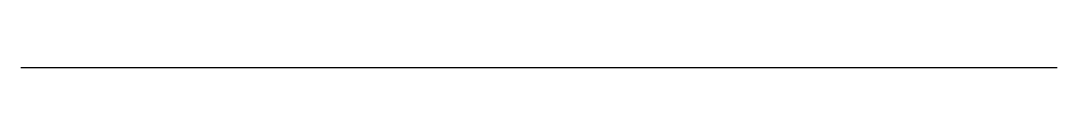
# Model space of a CAD drawing. Extents: x 0 to 5, y 0 to 0.
import ezdxf

# ---------------------------------------------------------------- set-up
doc = ezdxf.new("R2010")
doc.units = 0
doc.layers.get('0').update_dxf_attribs({"linetype": 'CONTINUOUS'})

msp = doc.modelspace()

# ---------------------------------------------------------------- linework, layer by layer
msp.add_line((0, 0), (1, 0))
at = {"layer": 'STR-BEAMS'}
msp.add_line((0, 0, 3), (5, 0, 3), dxfattribs=at)
at = {"layer": 'STR-COLUMNS'}
msp.add_line((0, 0), (0, 0, 3), dxfattribs=at)

doc.saveas('drawing.dxf')
